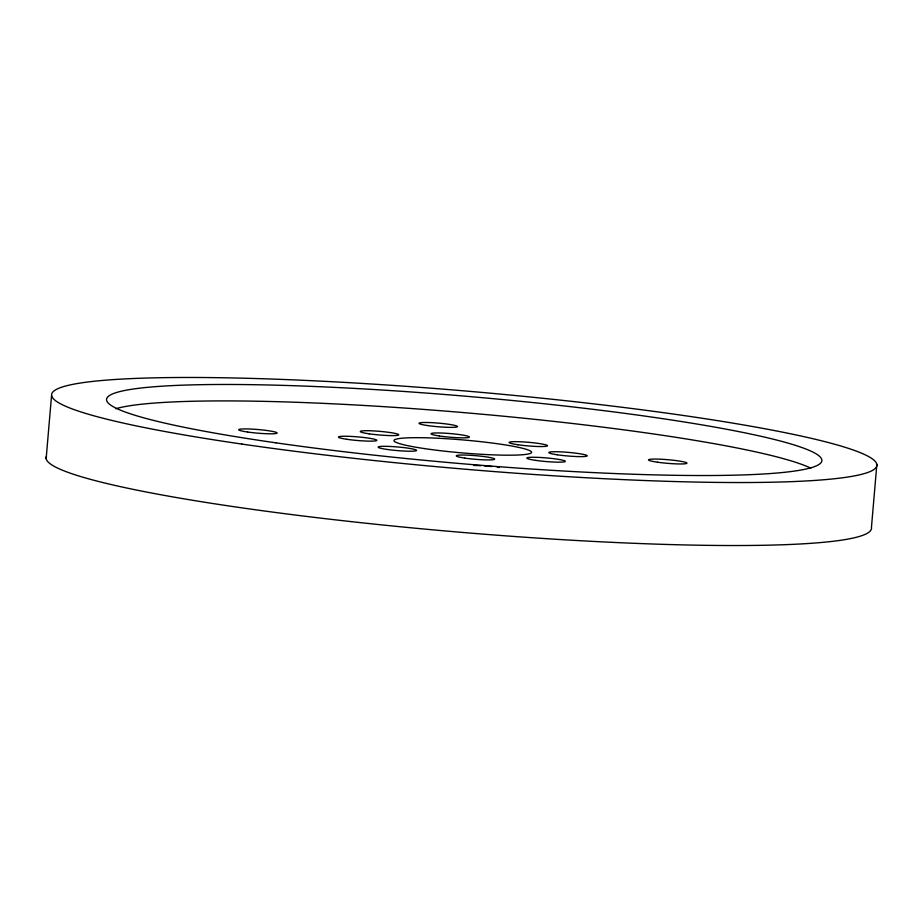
<?xml version="1.0" encoding="UTF-8"?>
<svg xmlns="http://www.w3.org/2000/svg" width="923" height="923" viewBox="0 0 923 923"><rect width="100%" height="100%" fill="white"/><g stroke="black" fill="none" stroke-linecap="round" stroke-linejoin="round"><path stroke-width="1.38" d="M46.15 458.616L51.55 395.621M876.85 464.384L871.45 527.379A414.208 38.985 4.9 0 1 453.031 531.625A414.208 38.985 4.9 0 1 46.508 456.193M115.744 408.739A358.989 33.782 4.9 0 1 464.857 412.708A358.989 33.782 4.9 0 1 810.809 468.18M473.811 465.492A19.325 1.823 4.9 0 1 480.929 465.677M484.448 465.896A19.325 1.823 4.9 0 1 491.659 466.53M497.255 467.223A19.325 1.823 4.9 0 1 499.239 467.523M424.361 448.578A69.04 6.496 4.9 0 0 531.417 452.72A69.04 6.496 4.9 0 0 432.599 438.01A69.04 6.496 4.9 0 0 424.361 448.578M464.638 458.073A19.325 1.823 4.9 0 0 494.613 459.239A19.325 1.823 4.9 0 0 466.946 455.12A19.325 1.823 4.9 0 0 464.638 458.073M535.825 460.392A19.325 1.823 4.9 0 0 565.326 461.419A19.325 1.823 4.9 0 0 537.082 457.335A19.325 1.823 4.9 0 0 535.825 460.392M557.204 454.774A19.325 1.823 4.9 0 0 587.178 455.939A19.325 1.823 4.9 0 0 559.511 451.82A19.325 1.823 4.9 0 0 557.204 454.774M517.988 444.771A19.325 1.823 4.9 0 0 547.489 445.809A19.325 1.823 4.9 0 0 519.245 441.725A19.325 1.823 4.9 0 0 517.988 444.771M439.417 435.991A19.325 1.823 4.9 0 0 469.392 437.156A19.325 1.823 4.9 0 0 441.725 433.037A19.325 1.823 4.9 0 0 439.417 435.991M369.246 433.833A19.325 1.823 4.9 0 0 398.748 434.86A19.325 1.823 4.9 0 0 370.504 430.776A19.325 1.823 4.9 0 0 369.246 433.833M346.852 439.29A19.325 1.823 4.9 0 0 376.826 440.456A19.325 1.823 4.9 0 0 349.159 436.337A19.325 1.823 4.9 0 0 346.852 439.29M387.083 449.443A19.325 1.823 4.9 0 0 416.585 450.47A19.325 1.823 4.9 0 0 388.341 446.386A19.325 1.823 4.9 0 0 387.083 449.443M241.838 444.067A414.208 38.985 4.9 0 0 876.492 466.807A414.208 38.985 4.9 0 0 274.281 379.134A414.208 38.985 4.9 0 0 241.838 444.067M247.664 432.033A19.325 1.823 4.9 0 0 277.154 433.06A19.325 1.823 4.9 0 0 248.887 428.976A19.325 1.823 4.9 0 0 247.664 432.033M427.984 425.607A19.325 1.823 4.9 0 0 457.473 426.622A19.325 1.823 4.9 0 0 429.207 422.549A19.325 1.823 4.9 0 0 427.984 425.607M657.441 462.192A19.325 1.823 4.9 0 0 686.931 463.219A19.325 1.823 4.9 0 0 658.664 459.135A19.325 1.823 4.9 0 0 657.441 462.192M275.862 442.821A358.989 33.782 4.9 0 0 821.712 461.419A358.989 33.782 4.9 0 0 295.025 385.756A358.989 33.782 4.9 0 0 275.862 442.821"/></g></svg>
